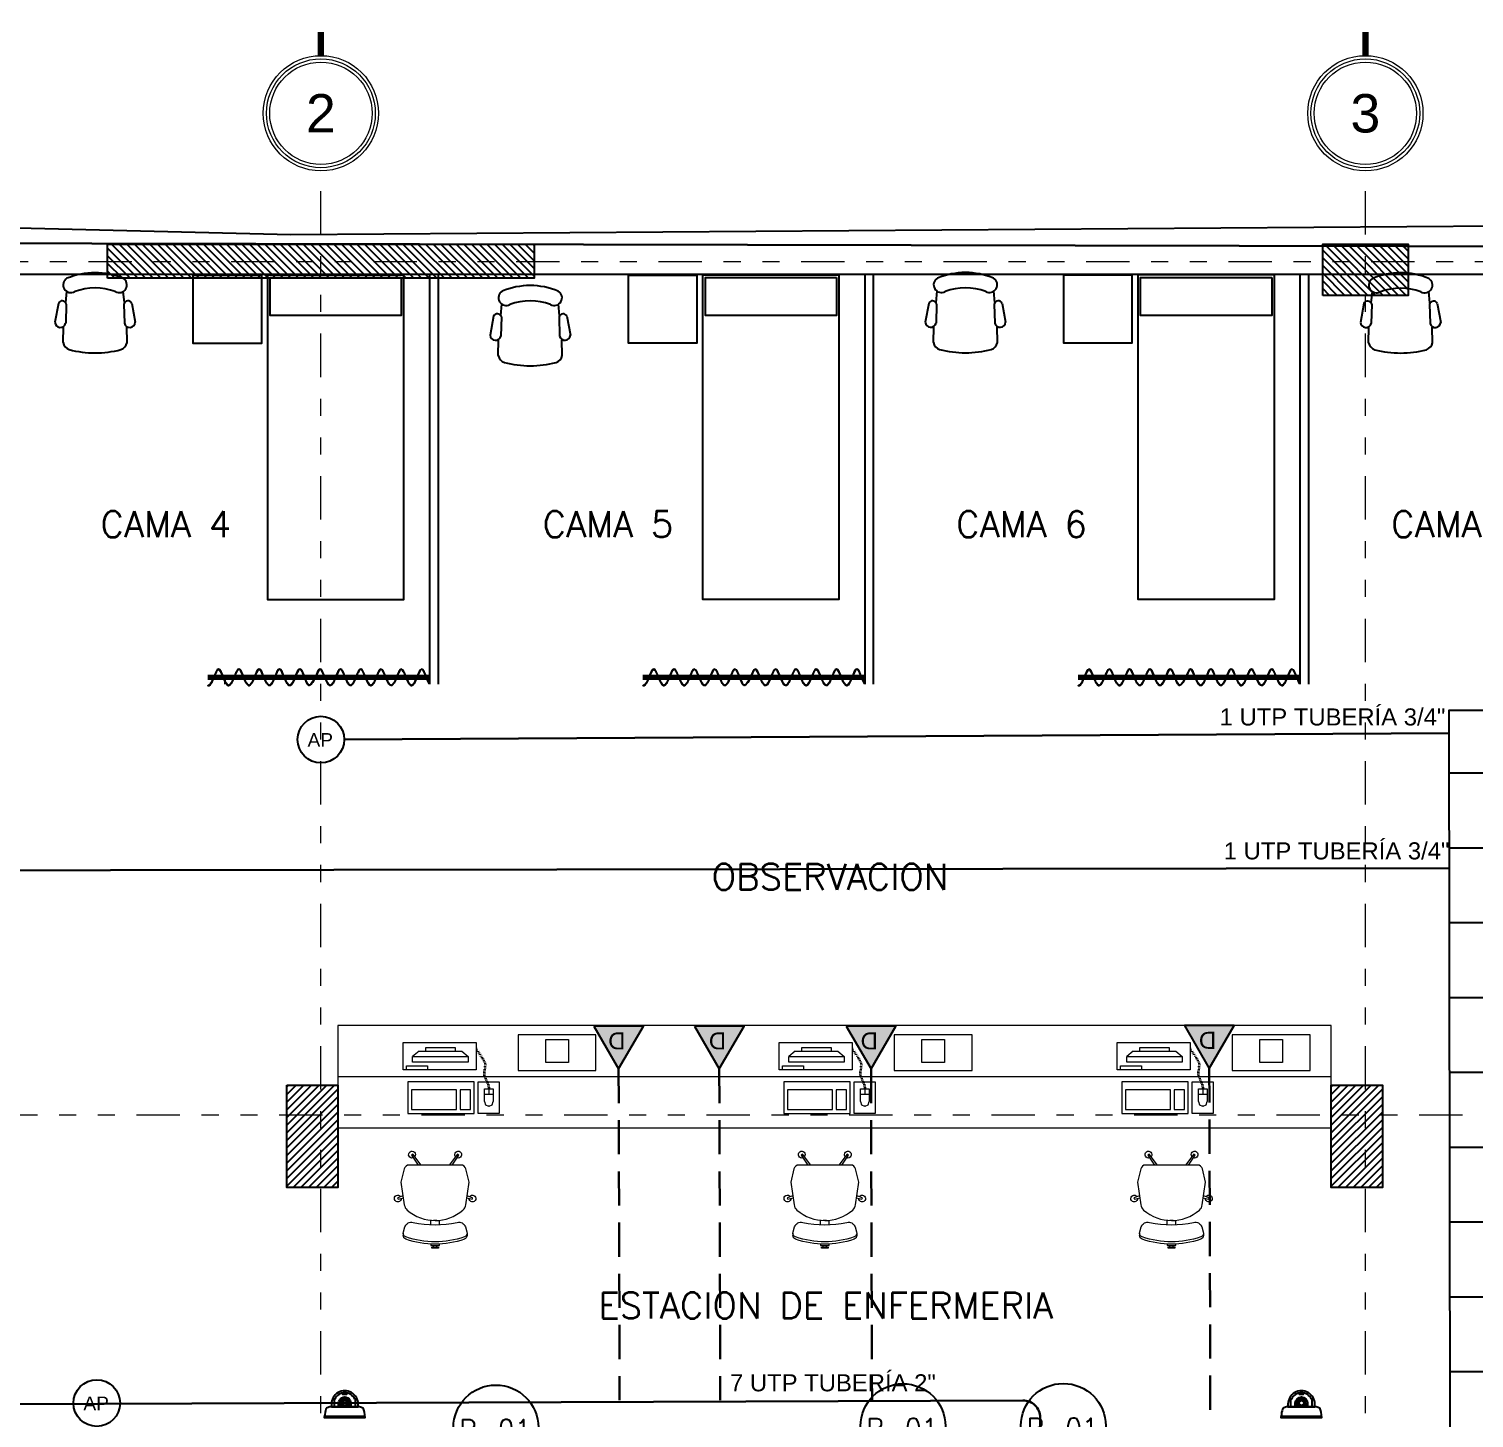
# Model space of a CAD drawing. Header units: millimetres. Extents: x 2056 to 4470, y 1400 to 3101.
# Drawn here: x 2098.54 to 2107, y 1544.04 to 1552.18 of the extents above; entities that cross this region are included whole.
import ezdxf
from ezdxf.enums import TextEntityAlignment as Align

# ---------------------------------------------------------------- set-up
doc = ezdxf.new("R2010")
doc.units = ezdxf.units.MM
doc.linetypes.add('DASHED', pattern=[0.75, 0.5, -0.25])
doc.linetypes.add('DIVIDE', pattern=[31.75, 12.7, -6.35, 0, -6.35, 0, -6.35])
for name, color, linetype in [('A-252', 252, 'Continuous'), ('A-253', 253, 'Continuous'), ('A-ANNO-DIMS-GRID', 195, 'Continuous'), ('A-ANNO-DOOR', 134, 'Continuous'), ('A-ANNO-TEXT', 190, 'Continuous'), ('A-COLS', 6, 'Continuous'), ('A-COLS-HTCH', 8, 'Continuous'), ('A-FURN', 252, 'Continuous'), ('A-GRID-COLS', 75, 'DIVIDE'), ('AreasTrabajo', 90, 'Continuous'), ('Cableado', 134, 'Continuous'), ('Camara', 11, 'Continuous'), ('Escalerilla', 12, 'Continuous')]:
    doc.layers.add(name, color=color, linetype=linetype)
doc.layers.add('A-WALL', color=16, linetype='Continuous', lineweight=30)
doc.layers.add('PL MUEBLES', color=251, linetype='Continuous', lineweight=13)
doc.styles.add('NUEVO', font='SIMPLEX')
doc.styles.add('ROMAN', font='arial.ttf')
doc.styles.add('ROMANS', font='romans')
doc.styles.get("Standard").update_dxf_attribs({"font": 'arial.ttf'})

# ---------------------------------------------------------------- blocks, each defined once
blk = doc.blocks.new('Solo silla')
at = {"layer": 'PL MUEBLES'}
for p, q in [((7.286, -3.2918), (7.2919, -3.2999)), ((7.4786, -3.2561), (7.4706, -3.245)), ((7.2698, -3.3035), (7.2756, -3.3116)), ((7.175, -3.475), (7.167, -3.4639)), ((7.3351, -3.4197), (7.3501, -3.4406)), ((7.3756, -3.3905), (7.3907, -3.4113))]:
    blk.add_line(p, q, dxfattribs=at)
for points in [[(7.4706, -3.245, 0.305391), (7.4444, -3.2353, 0.166603), (7.1661, -3.436, 0.305391), (7.167, -3.4639, 0.337069)], [(7.5983, -3.4249), (7.6183, -3.3988, -0.050031), (7.6264, -3.4047), (7.6063, -3.4336)], [(7.6401, -3.6306), (7.7065, -3.6542, -0.050031), (7.7033, -3.6637), (7.6265, -3.6404)], [(7.3031, -3.6522), (7.2694, -3.6621, -0.050031), (7.2664, -3.6526), (7.2974, -3.6418)], [(7.493, -3.7367), (7.4908, -3.8169, -0.050031), (7.4808, -3.8169), (7.4794, -3.7465)]]:
    blk.add_lwpolyline(points, format="xyb", dxfattribs=at)
for points in [[(7.4675, -3.3408, 0.405522), (7.4915, -3.2905), (7.482, -3.2627, 0.389037), (7.4524, -3.2464, 0.166603), (7.1741, -3.4471, 0.389037), (7.1802, -3.4803), (7.2037, -3.498, 0.405522), (7.259, -3.4912, -0.108892)], [(7.2775, -3.6054, -0.185674), (7.2727, -3.5698, -0.371905), (7.5377, -3.3787, -0.185674), (7.57, -3.3944), (7.6635, -3.4905), (7.693, -3.5645, -0.344151), (7.6827, -3.5999), (7.4368, -3.7772, -0.344151), (7.3999, -3.7758), (7.3391, -3.7244)]]:
    blk.add_lwpolyline(points, format="xyb", close=True, dxfattribs=at)
blk.add_lwpolyline([(7.2587, -3.3053), (7.2617, -3.3094), (7.2941, -3.286), (7.2912, -3.2819)], close=True, dxfattribs=at)
blk.add_lwpolyline([(7.2686, -3.3275), (7.2635, -3.3204), (7.304, -3.2911), (7.3092, -3.2983)], dxfattribs=at)
for centre, radius, start, end in [((7.6225, -3.4016), 0.02, 249.81583, 217.77254), ((7.4867, -3.5872), 0.2, 122.9282, 128.66017), ((7.2677, -3.6575), 0.02, 33.81583, 1.77254), ((7.7051, -3.659), 0.02, 177.81583, 145.77254), ((7.4858, -3.8172), 0.02, 105.81583, 73.77254)]:
    blk.add_arc(centre, radius, start, end, dxfattribs=at)
blk = doc.blocks.new('COMPU')
at = {"layer": 'PL MUEBLES', "extrusion": (1.61642e-07, 1.61606e-07, 1)}
for p, q in [((355.4746, 181.9848, 0), (355.4882, 181.9837, 0)), ((355.4814, 181.9937, 0), (355.4902, 181.9926, 0)), ((355.4855, 182.0025, 0), (355.4902, 182.002, 0)), ((355.4923, 182.0386, 0), (355.4923, 181.8774, 0)), ((355.9204, 182.0386, 0), (355.4923, 182.0386, 0)), ((355.826, 181.9871, 0), (355.5752, 181.9871, 0)), ((355.9204, 181.8774, 0), (355.9204, 182.0386, 0)), ((355.4318, 181.9061, 0), (355.4454, 181.905, 0)), ((355.4329, 181.9149, 0), (355.4459, 181.9139, 0)), ((355.4334, 181.8972, 0), (355.4464, 181.8961, 0)), ((355.4365, 181.9238, 0), (355.4501, 181.9227, 0)), ((355.4407, 181.9316, 0), (355.4537, 181.9306, 0)), ((355.4459, 181.9405, 0), (355.459, 181.9394, 0)), ((355.4506, 181.9483, 0), (355.4636, 181.9472, 0)), ((355.4563, 181.9572, 0), (355.4694, 181.9561, 0)), ((355.4621, 181.9671, 0), (355.4756, 181.966, 0)), ((355.4678, 181.9759, 0), (355.4814, 181.9749, 0)), ((355.8641, 181.9561, 0), (355.5387, 181.9561, 0)), ((355.5387, 181.9561, 0), (355.5387, 181.9233, 0)), ((355.5387, 181.9233, 0), (355.8641, 181.9233, 0)), ((355.9001, 181.9003, 0), (355.7775, 181.9003, 0)), ((355.7775, 181.9003, 0), (355.7775, 181.8774, 0)), ((355.8641, 181.9233, 0), (355.8641, 181.9561, 0)), ((355.9001, 181.8774, 0), (355.9001, 181.9003, 0)), ((355.4209, 181.808, 0), (355.4339, 181.807, 0)), ((355.4256, 181.8169, 0), (355.4391, 181.8158, 0)), ((355.4287, 181.8258, 0), (355.4423, 181.8247, 0)), ((355.4318, 181.8346, 0), (355.4454, 181.8331, 0)), ((355.4329, 181.8883, 0), (355.4459, 181.8873, 0)), ((355.435, 181.8784, 0), (355.448, 181.8774, 0)), ((355.4371, 181.843, 0), (355.4501, 181.8419, 0)), ((355.4376, 181.8696, 0), (355.4511, 181.8685, 0)), ((355.4376, 181.8518, 0), (355.4506, 181.8508, 0)), ((355.4381, 181.8607, 0), (355.4511, 181.8596, 0)), ((355.4923, 181.8774, 0), (355.9204, 181.8774, 0)), ((355.5043, 181.8075, 0), (355.8923, 181.8075, 0)), ((355.5043, 181.6214, 0), (355.5043, 181.8075, 0)), ((355.8923, 181.8075, 0), (355.8923, 181.6214, 0)), ((355.4798, 181.807, 0), (355.3578, 181.807, 0)), ((355.3578, 181.807, 0), (355.3578, 181.6214, 0)), ((355.4433, 181.7663, 0), (355.3922, 181.7663, 0)), ((355.3922, 181.7663, 0), (355.3922, 181.6928, 0)), ((355.4433, 181.735, 0), (355.3922, 181.735, 0)), ((355.4094, 181.7726, 0), (355.423, 181.7715, 0)), ((355.412, 181.7814, 0), (355.4251, 181.7804, 0)), ((355.4146, 181.7903, 0), (355.4282, 181.7893, 0)), ((355.4178, 181.7992, 0), (355.4313, 181.7981, 0)), ((355.4178, 181.7663, 0), (355.4178, 181.735, 0)), ((355.4433, 181.6928, 0), (355.4433, 181.7663, 0)), ((355.4798, 181.6214, 0), (355.4798, 181.807, 0)), ((355.5247, 181.7606, 0), (355.5862, 181.7606, 0)), ((355.5247, 181.6443, 0), (355.5247, 181.7606, 0)), ((355.5862, 181.7606, 0), (355.5862, 181.6443, 0)), ((355.6065, 181.7606, 0), (355.8714, 181.7606, 0)), ((355.6065, 181.6443, 0), (355.6065, 181.7606, 0)), ((355.8714, 181.7606, 0), (355.8714, 181.6443, 0)), ((355.399, 181.673, 0), (355.3922, 181.6928, 0)), ((355.4162, 181.6646, 0), (355.399, 181.673, 0)), ((355.4162, 181.6646, 0), (355.4193, 181.6646, 0)), ((355.4365, 181.673, 0), (355.4193, 181.6646, 0)), ((355.4433, 181.6928, 0), (355.4365, 181.673, 0)), ((355.5862, 181.6443, 0), (355.5247, 181.6443, 0)), ((355.8714, 181.6443, 0), (355.6065, 181.6443, 0)), ((355.3578, 181.6214, 0), (355.4798, 181.6214, 0)), ((355.8923, 181.6214, 0), (355.5043, 181.6214, 0))]:
    blk.add_line(p, q, dxfattribs=at)
at = {"layer": 'PL MUEBLES'}
for p, q in [((355.5752, 181.9871, 0), (355.5387, 181.9561, 0)), ((355.826, 181.9871, 0), (355.8641, 181.9561, 0))]:
    blk.add_line(p, q, dxfattribs=at)
at = {"layer": 'PL MUEBLES', "elevation": 0}
blk.add_lwpolyline([(355.7865, 181.9871), (355.7865, 182.0086), (355.6148, 182.0086), (355.6148, 181.9871)], dxfattribs=at)
blk = doc.blocks.new('CAMA 0.80')
at = {"ltscale": 0.02}
blk.add_lwpolyline([(0, 0), (0, -0.8), (1.9, -0.8), (1.9, 0), (0, 0)], dxfattribs=at)
for points in [[(0.0144, -0.0156), (0.2369, -0.0156), (0.2369, -0.784), (0.0144, -0.784)], [(0, -0.8342), (0.4, -0.8342), (0.4, -1.2342), (0, -1.2342)]]:
    blk.add_lwpolyline(points, close=True, dxfattribs=at)
blk = doc.blocks.new('SILLA 8')
for p, q in [((0.0602, 0.1876), (0.1517, 0.1854)), ((0.2857, 0.1689), (0.1736, 0.1721)), ((0.2897, 0.215), (0.1794, 0.2351)), ((0.2946, 0.1718), (0.3603, 0.1655)), ((0.2857, -0.1689), (0.1736, -0.1721)), ((0.2946, -0.1718), (0.3603, -0.1655)), ((0.0602, -0.1876), (0.1517, -0.1854)), ((0.2897, -0.215), (0.1794, -0.2351))]:
    blk.add_line(p, q)
for centre, radius, start, end in [((0.0755, 0.1283), 0.0612, 104.5083, 157.5673), ((0.1814, 0.2032), 0.032, 93.51322, 255.99319), ((0.2806, 0.1925), 0.0242, 282.28269, 67.77652), ((0.3983, 0.1411), 0.0452, 31.26503, 209.68252), ((0.6165, 0), 0.6165, 165.75795, 194.24205), ((0.0377, 0), 0.3426, 339.71341, 20.28659), ((0.0442, 0), 0.4258, 337.26107, 22.73893), ((0.0755, -0.1283), 0.0612, 202.4327, 255.4917), ((0.2806, -0.1925), 0.0242, 292.22348, 77.71731), ((0.3983, -0.1411), 0.0452, 150.31748, 328.73497), ((0.1814, -0.2032), 0.032, 104.00681, 266.48678)]:
    blk.add_arc(centre, radius, start, end)
blk = doc.blocks.new('EJE NUMERO')
at = {"color": 0, "linetype": 'Continuous', "lineweight": 9, "const_width": 0.1}
blk.add_lwpolyline([(0, 1.7), (0, 2.068)], dxfattribs=at)
at = {"color": 0, "linetype": 'Continuous', "lineweight": 9}
for radius in [0.9, 0.85, 0.8]:
    blk.add_circle((0, 0.8), radius, dxfattribs=at)
at = {"lineweight": 9, "style": 'ROMAN'}
blk.add_attdef('1', (-0.199, 0.527), '', height=0.6, dxfattribs=at)
blk = doc.blocks.new('EJES 1 PISO')
at = {"layer": 'A-COLS-HTCH'}
h = blk.add_hatch(dxfattribs=at)
h.set_pattern_fill('ANSI31', color=256, scale=0.01, angle=90, style=0)
h.set_pattern_definition([(135, (1733152.44135, -989011.867787), (-0.02245064030267, -0.02245064030267), [])])
h.paths.add_polyline_path([(5.25, 36.4833), (5.25, 36.6833), (7.75, 36.682), (7.75, 36.4833)])
h = blk.add_hatch(dxfattribs=at)
h.set_pattern_fill('ANSI31', color=256, scale=0.01, angle=90, style=0)
h.set_pattern_definition([(135, (1733158.56135, -989011.867787), (-0.02245064030267, -0.02245064030267), [])])
h.paths.add_polyline_path([(12.37, 36.3833), (12.37, 36.6833), (12.87, 36.6833), (12.87, 36.3833)])
h = blk.add_hatch(dxfattribs=at)
h.set_pattern_fill('ANSI31', color=256, scale=0.01, style=0)
h.set_pattern_definition([(45, (-989041.951113, -1733114.39173), (-0.02245064030267, 0.02245064030267), [])])
h.paths.add_polyline_path([(6.3, 31.756), (6.6, 31.756), (6.6, 31.156), (6.3, 31.156)])
h = blk.add_hatch(dxfattribs=at)
h.set_pattern_fill('ANSI31', color=256, scale=0.01, style=0)
h.set_pattern_definition([(45, (-989035.831113, -1733114.39173), (-0.02245064030267, 0.02245064030267), [])])
h.paths.add_polyline_path([(12.42, 31.756), (12.72, 31.756), (12.72, 31.156), (12.42, 31.156)])
at = {"layer": 'A-COLS'}
for points in [[(5.25, 36.4833), (5.25, 36.6833), (7.75, 36.682), (7.75, 36.4833)], [(12.37, 36.3833), (12.37, 36.6833), (12.87, 36.6833), (12.87, 36.3833)], [(6.3, 31.756), (6.6, 31.756), (6.6, 31.156), (6.3, 31.156)], [(12.42, 31.756), (12.72, 31.756), (12.72, 31.156), (12.42, 31.156)]]:
    blk.add_lwpolyline(points, close=True, dxfattribs=at)
at = {"layer": 'A-GRID-COLS', "lineweight": 9, "ltscale": 0.02}
for p, q in [((6.5, 0), (6.5, 37.1127)), ((12.62, 0), (12.62, 37.1127))]:
    blk.add_line(p, q, dxfattribs=at)
for points in [[(-4.0462, 36.581), (21.4328, 36.581)], [(-3.765, 31.581), (21.4328, 31.581)]]:
    blk.add_lwpolyline(points, dxfattribs=at)
at = {"layer": 'A-ANNO-DIMS-GRID'}
ref = blk.add_blockref('EJE NUMERO', (6.5, 37.1502), dxfattribs=dict(at, xscale=0.375, yscale=0.3749999850988388, zscale=0.375))
ref.add_attrib('1', '2', dxfattribs={"layer": '0', "lineweight": 9, "height": 0.225, "style": 'ROMAN'}).set_placement((6.5, 37.4502), align=Align.MIDDLE_CENTER)
ref = blk.add_blockref('EJE NUMERO', (12.62, 37.1502), dxfattribs=dict(at, xscale=0.375, yscale=0.3749999850988388, zscale=0.375))
ref.add_attrib('1', '3', dxfattribs={"layer": '0', "lineweight": 9, "height": 0.225, "style": 'ROMAN'}).set_placement((12.62, 37.4502), align=Align.MIDDLE_CENTER)
blk = doc.blocks.new('N-PUE')
blk.add_circle((0, 0), 0.00332)
at = {"style": 'NUEVO'}
blk.add_attdef('PUE', text='', height=0.0015, dxfattribs=at).set_placement((-0.00006, -0.00013), align=Align.MIDDLE)
blk = doc.blocks.new('lote')
at = {"layer": 'A-252'}
blk.add_lwpolyline([(-0.3747, 49.9054), (7.1082, 49.8628), (10.4081, 50.0156), (15.0544, 49.8985), (25.4088, 49.9649), (28.0209, 50.037), (33.37, 50.2242), (33.8372, 36.8546), (33.6508, 33.4182), (33.3889, 19.7651), (33.242, 13.6066), (28.4622, 13.3061), (24.6894, 13.0689), (16.7271, 12.4962), (9.2538, 12.0985), (2.5298, 11.6758)], dxfattribs=at)
blk = doc.blocks.new('Toma Doble')
at = {"layer": 'AreasTrabajo'}
h = blk.add_hatch(color=256, dxfattribs=at)
h.dxf.hatch_style = 1
h.paths.add_polyline_path([(0, 0.1677), (-0.1453, -0.0839), (0.1453, -0.0839)])
blk.add_lwpolyline([(0.1453, -0.0839), (0, 0.1677), (-0.1453, -0.0839)], close=True, dxfattribs=at)
at = {"layer": 'AreasTrabajo', "color": 7, "true_color": 0xffffff, "insert": (-0.0399, 0.0536), "char_height": 0.1, "attachment_point": 1}
blk.add_mtext_dynamic_manual_height_columns('D', width=0.2, gutter_width=12.5, heights=[0], dxfattribs=at)
blk = doc.blocks.new('Camara-B')
at = {"layer": 'Camara'}
for points in [[(-0.0297, 0.0145), (-0.0298, 0.016), (0.0293, 0.016), (0.0292, 0.0145)], [(0.0292, 0.0145), (0.0292, 0.0143), (-0.0297, 0.0143), (-0.0297, 0.0145)]]:
    blk.add_lwpolyline(points, close=True, dxfattribs=at)
for points in [[(-0.0297, 0.0139, 0.072126), (-0.0279, 0.0033, 0.171597), (-0.0271, 0.0023, 0.084432), (-0.022, 0.0001, 0.060784), (-0.0216, 0), (0.021, 0, 0.060784), (0.0215, 0.0001, 0.084432), (0.0266, 0.0023, 0.171597), (0.0274, 0.0033, 0.072126), (0.0292, 0.0139)], [(-0.0199, 0), (-0.0199, -0.0037, 1), (0.0194, -0.0037), (0.0194, 0)], [(-0.015, -0.011, 0.641525), (0.0145, -0.011), (0.0155, -0.0107), (0.0155, 0), (0.0087, 0), (0.0087, -0.0054, -1), (-0.0092, -0.0054), (-0.0092, 0), (-0.016, 0), (-0.016, -0.0107)], [(-0.0067, 0), (-0.0067, -0.0054, 1), (0.0062, -0.0054), (0.0062, 0), (0.0058, 0), (0.0058, -0.0054, -1), (-0.0063, -0.0054), (-0.0063, 0)], [(0.0029, -0.0006), (0.0029, -0.0008, -0.541232), (0.0027, -0.0009, 0.302819), (-0.0033, -0.0009, -0.541232), (-0.0034, -0.0008), (-0.0034, -0.0006, 3.288548)], [(0.0027, -0.0189, 1), (0.0027, -0.0184), (-0.0032, -0.0184, 1), (-0.0032, -0.0189)], [(0.0021, -0.0194, 1), (0.0021, -0.019), (-0.0026, -0.019, 1), (-0.0026, -0.0194)], [(0.0015, -0.02, 1), (0.0015, -0.0195), (-0.002, -0.0195, 1), (-0.002, -0.02)]]:
    blk.add_lwpolyline(points, format="xyb", close=True, dxfattribs=at)
blk.add_circle((-0.0003, -0.0055), 0.00358, dxfattribs=at)
blk = doc.blocks.new('AP')
at = {"layer": 'AreasTrabajo'}
blk.add_circle((0, 0), 0.1366, dxfattribs=at)
at = {"layer": 'AreasTrabajo', "insert": (-0.0782, 0.0381, 0.2289), "char_height": 0.08, "attachment_point": 1}
blk.add_mtext_dynamic_manual_height_columns('AP', width=0.146733, gutter_width=12.5, heights=[0], dxfattribs=at)

msp = doc.modelspace()

# ---------------------------------------------------------------- hatches: boundary and pattern name
at = {"layer": 'Escalerilla'}
h = msp.add_hatch(dxfattribs=at)
h.set_pattern_fill('ANSI31', color=256, scale=0.1381, angle=315)
h.set_pattern_definition([(0, (2106.8657, 1542.55777), (1e-16, 0.4384675), [])])
h.paths.add_polyline_path([(2107.3165, 1548.1869), (2106.8572, 1548.1869), (2106.8657, 1542.5578), (2106.8663, 1542.1194), (2106.8667, 1541.8845), (2106.8954, 1517.9519), (2107.3375, 1517.9519)])

# ---------------------------------------------------------------- linework, layer by layer
at = {"layer": 'A-FURN'}
for p, q in [((2100.8837, 1550.7394), (2100.8837, 1548.3394)), ((2100.9337, 1550.7394), (2100.9337, 1548.3394)), ((2103.4337, 1550.7394), (2103.4337, 1548.3394)), ((2103.4837, 1550.7394), (2103.4837, 1548.3394)), ((2105.9837, 1550.7394), (2105.9837, 1548.3394)), ((2106.0337, 1550.7394), (2106.0337, 1548.3394)), ((2099.6837, 1548.3894), (2099.6837, 1548.3394)), ((2103.4337, 1548.3894), (2103.4337, 1548.3394)), ((2105.9837, 1548.3894), (2105.9837, 1548.3394))]:
    msp.add_line(p, q, dxfattribs=at)
for points in [[(2100.8837, 1548.3894), (2099.5837, 1548.3894)], [(2100.8837, 1548.3794), (2099.5837, 1548.3794)], [(2100.8837, 1548.3694), (2099.5837, 1548.3694)], [(2103.4337, 1548.3894), (2102.1337, 1548.3894)], [(2103.4337, 1548.3794), (2102.1337, 1548.3794)], [(2103.4337, 1548.3694), (2102.1337, 1548.3694)], [(2105.9837, 1548.3894), (2104.6837, 1548.3894)], [(2105.9837, 1548.3794), (2104.6837, 1548.3794)], [(2105.9837, 1548.3694), (2104.6837, 1548.3694)]]:
    msp.add_lwpolyline(points, dxfattribs=at)
for points, knots in [([(2100.8837, 1548.3418), (2100.8762, 1548.3537), (2100.8689, 1548.373), (2100.852, 1548.4129), (2100.8429, 1548.4303), (2100.8253, 1548.42), (2100.8153, 1548.3947), (2100.7969, 1548.3509), (2100.7887, 1548.3316), (2100.7686, 1548.3297), (2100.7602, 1548.3483), (2100.7428, 1548.3895), (2100.734, 1548.4127), (2100.7172, 1548.4312), (2100.7098, 1548.423), (2100.6924, 1548.3874), (2100.6837, 1548.3624), (2100.6678, 1548.3334), (2100.6596, 1548.327), (2100.6447, 1548.3405), (2100.6377, 1548.3565), (2100.6215, 1548.3952), (2100.6122, 1548.4185), (2100.5922, 1548.4329), (2100.5803, 1548.4021), (2100.5589, 1548.3509), (2100.5505, 1548.3307), (2100.5296, 1548.3305), (2100.5212, 1548.3506), (2100.5032, 1548.3934), (2100.494, 1548.4168), (2100.4745, 1548.4333), (2100.4635, 1548.4075), (2100.4398, 1548.3505), (2100.4271, 1548.3228), (2100.402, 1548.344), (2100.3905, 1548.3813), (2100.3706, 1548.4221), (2100.3635, 1548.4306), (2100.3479, 1548.4161), (2100.3396, 1548.3957), (2100.3225, 1548.3546), (2100.3142, 1548.3339), (2100.2941, 1548.328), (2100.2853, 1548.3462), (2100.2674, 1548.3878), (2100.2583, 1548.4119), (2100.2416, 1548.431), (2100.235, 1548.4239), (2100.2182, 1548.3903), (2100.2086, 1548.3664), (2100.1897, 1548.3365), (2100.1802, 1548.3286), (2100.1655, 1548.3416), (2100.1599, 1548.3586), (2100.1453, 1548.3977), (2100.1356, 1548.4202), (2100.11, 1548.435), (2100.0926, 1548.3605), (2100.0661, 1548.3272), (2100.0571, 1548.3308), (2100.0416, 1548.3573), (2100.034, 1548.378), (2100.0177, 1548.415), (2100.0095, 1548.4292), (2099.9941, 1548.4219), (2099.985, 1548.4017), (2099.9677, 1548.3599), (2099.9593, 1548.3383), (2099.9302, 1548.3196), (2099.9119, 1548.3969), (2099.8856, 1548.4312), (2099.8782, 1548.4252), (2099.8606, 1548.3907), (2099.8517, 1548.3651), (2099.8357, 1548.3346), (2099.8276, 1548.327), (2099.8124, 1548.3389), (2099.8055, 1548.3546), (2099.7892, 1548.3935), (2099.7797, 1548.4175), (2099.7598, 1548.4332), (2099.7483, 1548.4048), (2099.7264, 1548.3521), (2099.7171, 1548.3291), (2099.6947, 1548.3322), (2099.6857, 1548.3563), (2099.6663, 1548.4031), (2099.6559, 1548.4258), (2099.6395, 1548.4266), (2099.6292, 1548.4046), (2099.6098, 1548.3579), (2099.6008, 1548.3335), (2099.5877, 1548.3303), (2099.5857, 1548.3307), (2099.5837, 1548.3317)], [0.304939, 0.304939, 0.304939, 0.304939, 0.346742, 0.346742, 0.401443, 0.401443, 0.456144, 0.456144, 0.505571, 0.505571, 0.554997, 0.554997, 0.604424, 0.604424, 0.653917, 0.653917, 0.70341, 0.70341, 0.743615, 0.743615, 0.783819, 0.783819, 0.835293, 0.835293, 0.906056, 0.906056, 0.95695, 0.95695, 1.007843, 1.007843, 1.058736, 1.058736, 1.125977, 1.125977, 1.193217, 1.193217, 1.260458, 1.260458, 1.307025, 1.307025, 1.353593, 1.353593, 1.403919, 1.403919, 1.454245, 1.454245, 1.504571, 1.504571, 1.552747, 1.552747, 1.600923, 1.600923, 1.642229, 1.642229, 1.683535, 1.683535, 1.734655, 1.734655, 1.837353, 1.837353, 1.880783, 1.880783, 1.924213, 1.924213, 1.973184, 1.973184, 2.022155, 2.022155, 2.071852, 2.071852, 2.174348, 2.174348, 2.224606, 2.224606, 2.274863, 2.274863, 2.315233, 2.315233, 2.355602, 2.355602, 2.40764, 2.40764, 2.476854, 2.476854, 2.532014, 2.532014, 2.587174, 2.587174, 2.642335, 2.642335, 2.697495, 2.697495, 2.752655, 2.752655, 2.762791, 2.762791, 2.762791, 2.762791]), ([(2100.8837, 1548.3437), (2100.8782, 1548.3529), (2100.8628, 1548.39), (2100.8375, 1548.4511), (2100.8077, 1548.3794), (2100.778, 1548.3077), (2100.7482, 1548.3794), (2100.7185, 1548.4511), (2100.6887, 1548.3794), (2100.659, 1548.3077), (2100.6292, 1548.3794), (2100.5995, 1548.4511), (2100.5697, 1548.3794), (2100.54, 1548.3077), (2100.5102, 1548.3794), (2100.4805, 1548.4511), (2100.4507, 1548.3794), (2100.421, 1548.3077), (2100.3912, 1548.3794), (2100.3615, 1548.4511), (2100.3317, 1548.3794), (2100.3019, 1548.3077), (2100.2723, 1548.3793), (2100.242, 1548.4513), (2100.2144, 1548.3783), (2100.1762, 1548.3107), (2100.154, 1548.3813), (2100.1231, 1548.4511), (2100.0938, 1548.3794), (2100.0639, 1548.3077), (2100.0342, 1548.3794), (2100.0045, 1548.4511), (2099.9747, 1548.3794), (2099.945, 1548.3077), (2099.9152, 1548.3794), (2099.8855, 1548.4511), (2099.8557, 1548.3794), (2099.826, 1548.3077), (2099.7962, 1548.3794), (2099.7665, 1548.4511), (2099.7367, 1548.3794), (2099.707, 1548.3077), (2099.6772, 1548.3794), (2099.6475, 1548.4511), (2099.6177, 1548.3794), (2099.5965, 1548.3282), (2099.5851, 1548.3321), (2099.5837, 1548.333)], [0.306586, 0.306586, 0.306586, 0.306586, 0.337791, 0.394079, 0.450388, 0.506675, 0.562985, 0.619272, 0.675582, 0.731869, 0.788179, 0.844466, 0.900776, 0.957063, 1.013373, 1.06966, 1.12597, 1.182257, 1.238567, 1.294854, 1.351164, 1.407451, 1.463761, 1.520048, 1.576358, 1.633893, 1.685873, 1.742161, 1.79847, 1.854758, 1.911067, 1.967355, 2.023664, 2.079951, 2.136261, 2.192548, 2.248858, 2.305145, 2.361455, 2.417742, 2.474052, 2.530339, 2.586649, 2.642936, 2.699246, 2.755533, 2.763496, 2.763496, 2.763496, 2.763496]), ([(2103.4337, 1548.3418), (2103.4262, 1548.3537), (2103.4189, 1548.373), (2103.402, 1548.4129), (2103.3929, 1548.4303), (2103.3753, 1548.42), (2103.3653, 1548.3947), (2103.3469, 1548.3509), (2103.3387, 1548.3316), (2103.3186, 1548.3297), (2103.3102, 1548.3483), (2103.2928, 1548.3895), (2103.284, 1548.4127), (2103.2672, 1548.4312), (2103.2598, 1548.423), (2103.2424, 1548.3874), (2103.2337, 1548.3624), (2103.2178, 1548.3334), (2103.2096, 1548.327), (2103.1947, 1548.3405), (2103.1877, 1548.3565), (2103.1715, 1548.3952), (2103.1622, 1548.4185), (2103.1422, 1548.4329), (2103.1303, 1548.4021), (2103.1089, 1548.3509), (2103.1005, 1548.3307), (2103.0796, 1548.3305), (2103.0712, 1548.3506), (2103.0532, 1548.3934), (2103.044, 1548.4168), (2103.0245, 1548.4333), (2103.0135, 1548.4075), (2102.9898, 1548.3505), (2102.9771, 1548.3228), (2102.952, 1548.344), (2102.9405, 1548.3813), (2102.9206, 1548.4221), (2102.9135, 1548.4306), (2102.8979, 1548.4161), (2102.8896, 1548.3957), (2102.8725, 1548.3546), (2102.8642, 1548.3339), (2102.8441, 1548.328), (2102.8353, 1548.3462), (2102.8174, 1548.3878), (2102.8083, 1548.4119), (2102.7916, 1548.431), (2102.785, 1548.4239), (2102.7682, 1548.3903), (2102.7586, 1548.3664), (2102.7397, 1548.3365), (2102.7302, 1548.3286), (2102.7155, 1548.3416), (2102.7099, 1548.3586), (2102.6953, 1548.3977), (2102.6856, 1548.4202), (2102.66, 1548.435), (2102.6426, 1548.3605), (2102.6161, 1548.3272), (2102.6071, 1548.3308), (2102.5916, 1548.3573), (2102.584, 1548.378), (2102.5677, 1548.415), (2102.5595, 1548.4292), (2102.5441, 1548.4219), (2102.535, 1548.4017), (2102.5177, 1548.3599), (2102.5093, 1548.3383), (2102.4802, 1548.3196), (2102.4619, 1548.3969), (2102.4356, 1548.4312), (2102.4282, 1548.4252), (2102.4106, 1548.3907), (2102.4017, 1548.3651), (2102.3857, 1548.3346), (2102.3776, 1548.327), (2102.3624, 1548.3389), (2102.3555, 1548.3546), (2102.3392, 1548.3935), (2102.3297, 1548.4175), (2102.3098, 1548.4332), (2102.2983, 1548.4048), (2102.2764, 1548.3521), (2102.2671, 1548.3291), (2102.2447, 1548.3322), (2102.2357, 1548.3563), (2102.2163, 1548.4031), (2102.2059, 1548.4258), (2102.1895, 1548.4266), (2102.1792, 1548.4046), (2102.1598, 1548.3579), (2102.1508, 1548.3335), (2102.1377, 1548.3303), (2102.1357, 1548.3307), (2102.1337, 1548.3317)], [0.304939, 0.304939, 0.304939, 0.304939, 0.346742, 0.346742, 0.401443, 0.401443, 0.456144, 0.456144, 0.505571, 0.505571, 0.554997, 0.554997, 0.604424, 0.604424, 0.653917, 0.653917, 0.70341, 0.70341, 0.743615, 0.743615, 0.783819, 0.783819, 0.835293, 0.835293, 0.906056, 0.906056, 0.95695, 0.95695, 1.007843, 1.007843, 1.058736, 1.058736, 1.125977, 1.125977, 1.193217, 1.193217, 1.260458, 1.260458, 1.307025, 1.307025, 1.353593, 1.353593, 1.403919, 1.403919, 1.454245, 1.454245, 1.504571, 1.504571, 1.552747, 1.552747, 1.600923, 1.600923, 1.642229, 1.642229, 1.683535, 1.683535, 1.734655, 1.734655, 1.837353, 1.837353, 1.880783, 1.880783, 1.924213, 1.924213, 1.973184, 1.973184, 2.022155, 2.022155, 2.071852, 2.071852, 2.174348, 2.174348, 2.224606, 2.224606, 2.274863, 2.274863, 2.315233, 2.315233, 2.355602, 2.355602, 2.40764, 2.40764, 2.476854, 2.476854, 2.532014, 2.532014, 2.587174, 2.587174, 2.642335, 2.642335, 2.697495, 2.697495, 2.752655, 2.752655, 2.762791, 2.762791, 2.762791, 2.762791]), ([(2103.4337, 1548.3437), (2103.4282, 1548.3529), (2103.4128, 1548.39), (2103.3875, 1548.4511), (2103.3577, 1548.3794), (2103.328, 1548.3077), (2103.2982, 1548.3794), (2103.2685, 1548.4511), (2103.2387, 1548.3794), (2103.209, 1548.3077), (2103.1792, 1548.3794), (2103.1495, 1548.4511), (2103.1197, 1548.3794), (2103.09, 1548.3077), (2103.0602, 1548.3794), (2103.0305, 1548.4511), (2103.0007, 1548.3794), (2102.971, 1548.3077), (2102.9412, 1548.3794), (2102.9115, 1548.4511), (2102.8817, 1548.3794), (2102.8519, 1548.3077), (2102.8223, 1548.3793), (2102.792, 1548.4513), (2102.7644, 1548.3783), (2102.7262, 1548.3107), (2102.704, 1548.3813), (2102.6731, 1548.4511), (2102.6438, 1548.3794), (2102.6139, 1548.3077), (2102.5842, 1548.3794), (2102.5545, 1548.4511), (2102.5247, 1548.3794), (2102.495, 1548.3077), (2102.4652, 1548.3794), (2102.4355, 1548.4511), (2102.4057, 1548.3794), (2102.376, 1548.3077), (2102.3462, 1548.3794), (2102.3165, 1548.4511), (2102.2867, 1548.3794), (2102.257, 1548.3077), (2102.2272, 1548.3794), (2102.1975, 1548.4511), (2102.1677, 1548.3794), (2102.1465, 1548.3282), (2102.1351, 1548.3321), (2102.1337, 1548.333)], [0.306586, 0.306586, 0.306586, 0.306586, 0.337791, 0.394079, 0.450388, 0.506675, 0.562985, 0.619272, 0.675582, 0.731869, 0.788179, 0.844466, 0.900776, 0.957063, 1.013373, 1.06966, 1.12597, 1.182257, 1.238567, 1.294854, 1.351164, 1.407451, 1.463761, 1.520048, 1.576358, 1.633893, 1.685873, 1.742161, 1.79847, 1.854758, 1.911067, 1.967355, 2.023664, 2.079951, 2.136261, 2.192548, 2.248858, 2.305145, 2.361455, 2.417742, 2.474052, 2.530339, 2.586649, 2.642936, 2.699246, 2.755533, 2.763496, 2.763496, 2.763496, 2.763496]), ([(2105.9837, 1548.3418), (2105.9762, 1548.3537), (2105.9689, 1548.373), (2105.952, 1548.4129), (2105.9429, 1548.4303), (2105.9253, 1548.42), (2105.9153, 1548.3947), (2105.8969, 1548.3509), (2105.8887, 1548.3316), (2105.8686, 1548.3297), (2105.8602, 1548.3483), (2105.8428, 1548.3895), (2105.834, 1548.4127), (2105.8172, 1548.4312), (2105.8098, 1548.423), (2105.7924, 1548.3874), (2105.7837, 1548.3624), (2105.7678, 1548.3334), (2105.7596, 1548.327), (2105.7447, 1548.3405), (2105.7377, 1548.3565), (2105.7215, 1548.3952), (2105.7122, 1548.4185), (2105.6922, 1548.4329), (2105.6803, 1548.4021), (2105.6589, 1548.3509), (2105.6505, 1548.3307), (2105.6296, 1548.3305), (2105.6212, 1548.3506), (2105.6032, 1548.3934), (2105.594, 1548.4168), (2105.5745, 1548.4333), (2105.5635, 1548.4075), (2105.5398, 1548.3505), (2105.5271, 1548.3228), (2105.502, 1548.344), (2105.4905, 1548.3813), (2105.4706, 1548.4221), (2105.4635, 1548.4306), (2105.4479, 1548.4161), (2105.4396, 1548.3957), (2105.4225, 1548.3546), (2105.4142, 1548.3339), (2105.3941, 1548.328), (2105.3853, 1548.3462), (2105.3674, 1548.3878), (2105.3583, 1548.4119), (2105.3416, 1548.431), (2105.335, 1548.4239), (2105.3182, 1548.3903), (2105.3086, 1548.3664), (2105.2897, 1548.3365), (2105.2802, 1548.3286), (2105.2655, 1548.3416), (2105.2599, 1548.3586), (2105.2453, 1548.3977), (2105.2356, 1548.4202), (2105.21, 1548.435), (2105.1926, 1548.3605), (2105.1661, 1548.3272), (2105.1571, 1548.3308), (2105.1416, 1548.3573), (2105.134, 1548.378), (2105.1177, 1548.415), (2105.1095, 1548.4292), (2105.0941, 1548.4219), (2105.085, 1548.4017), (2105.0677, 1548.3599), (2105.0593, 1548.3383), (2105.0302, 1548.3196), (2105.0119, 1548.3969), (2104.9856, 1548.4312), (2104.9782, 1548.4252), (2104.9606, 1548.3907), (2104.9517, 1548.3651), (2104.9357, 1548.3346), (2104.9276, 1548.327), (2104.9124, 1548.3389), (2104.9055, 1548.3546), (2104.8892, 1548.3935), (2104.8797, 1548.4175), (2104.8598, 1548.4332), (2104.8483, 1548.4048), (2104.8264, 1548.3521), (2104.8171, 1548.3291), (2104.7947, 1548.3322), (2104.7857, 1548.3563), (2104.7663, 1548.4031), (2104.7559, 1548.4258), (2104.7395, 1548.4266), (2104.7292, 1548.4046), (2104.7098, 1548.3579), (2104.7008, 1548.3335), (2104.6877, 1548.3303), (2104.6857, 1548.3307), (2104.6837, 1548.3317)], [0.304939, 0.304939, 0.304939, 0.304939, 0.346742, 0.346742, 0.401443, 0.401443, 0.456144, 0.456144, 0.505571, 0.505571, 0.554997, 0.554997, 0.604424, 0.604424, 0.653917, 0.653917, 0.70341, 0.70341, 0.743615, 0.743615, 0.783819, 0.783819, 0.835293, 0.835293, 0.906056, 0.906056, 0.95695, 0.95695, 1.007843, 1.007843, 1.058736, 1.058736, 1.125977, 1.125977, 1.193217, 1.193217, 1.260458, 1.260458, 1.307025, 1.307025, 1.353593, 1.353593, 1.403919, 1.403919, 1.454245, 1.454245, 1.504571, 1.504571, 1.552747, 1.552747, 1.600923, 1.600923, 1.642229, 1.642229, 1.683535, 1.683535, 1.734655, 1.734655, 1.837353, 1.837353, 1.880783, 1.880783, 1.924213, 1.924213, 1.973184, 1.973184, 2.022155, 2.022155, 2.071852, 2.071852, 2.174348, 2.174348, 2.224606, 2.224606, 2.274863, 2.274863, 2.315233, 2.315233, 2.355602, 2.355602, 2.40764, 2.40764, 2.476854, 2.476854, 2.532014, 2.532014, 2.587174, 2.587174, 2.642335, 2.642335, 2.697495, 2.697495, 2.752655, 2.752655, 2.762791, 2.762791, 2.762791, 2.762791]), ([(2105.9837, 1548.3437), (2105.9782, 1548.3529), (2105.9628, 1548.39), (2105.9375, 1548.4511), (2105.9077, 1548.3794), (2105.878, 1548.3077), (2105.8482, 1548.3794), (2105.8185, 1548.4511), (2105.7887, 1548.3794), (2105.759, 1548.3077), (2105.7292, 1548.3794), (2105.6995, 1548.4511), (2105.6697, 1548.3794), (2105.64, 1548.3077), (2105.6102, 1548.3794), (2105.5805, 1548.4511), (2105.5507, 1548.3794), (2105.521, 1548.3077), (2105.4912, 1548.3794), (2105.4615, 1548.4511), (2105.4317, 1548.3794), (2105.4019, 1548.3077), (2105.3723, 1548.3793), (2105.342, 1548.4513), (2105.3144, 1548.3783), (2105.2762, 1548.3107), (2105.254, 1548.3813), (2105.2231, 1548.4511), (2105.1938, 1548.3794), (2105.1639, 1548.3077), (2105.1342, 1548.3794), (2105.1045, 1548.4511), (2105.0747, 1548.3794), (2105.045, 1548.3077), (2105.0152, 1548.3794), (2104.9855, 1548.4511), (2104.9557, 1548.3794), (2104.926, 1548.3077), (2104.8962, 1548.3794), (2104.8665, 1548.4511), (2104.8367, 1548.3794), (2104.807, 1548.3077), (2104.7772, 1548.3794), (2104.7475, 1548.4511), (2104.7177, 1548.3794), (2104.6965, 1548.3282), (2104.6851, 1548.3321), (2104.6837, 1548.333)], [0.306586, 0.306586, 0.306586, 0.306586, 0.337791, 0.394079, 0.450388, 0.506675, 0.562985, 0.619272, 0.675582, 0.731869, 0.788179, 0.844466, 0.900776, 0.957063, 1.013373, 1.06966, 1.12597, 1.182257, 1.238567, 1.294854, 1.351164, 1.407451, 1.463761, 1.520048, 1.576358, 1.633893, 1.685873, 1.742161, 1.79847, 1.854758, 1.911067, 1.967355, 2.023664, 2.079951, 2.136261, 2.192548, 2.248858, 2.305145, 2.361455, 2.417742, 2.474052, 2.530339, 2.586649, 2.642936, 2.699246, 2.755533, 2.763496, 2.763496, 2.763496, 2.763496])]:
    msp.add_open_spline(points, degree=3, knots=knots, dxfattribs=at)
at = {"layer": 'A-WALL', "elevation": 0}
msp.add_lwpolyline([(2113.1599, 1550.4725), (2113.3099, 1550.4725), (2113.3099, 1550.8917), (2090.2605, 1550.9403)], dxfattribs=at)
at = {"layer": 'A-WALL'}
msp.add_lwpolyline([(2094.2221, 1543.9193), (2097.2221, 1543.9194), (2097.2221, 1543.1794), (2097.3421, 1543.1794), (2097.3421, 1544.0394), (2093.8621, 1544.0393), (2093.8621, 1550.7394), (2112.9471, 1550.7417), (2112.9471, 1550.5274)], dxfattribs=at)
at = {"layer": 'Cableado', "lineweight": 30}
msp.add_line((2100.3837, 1548.015), (2106.8574, 1548.0531), dxfattribs=at)
at = {"layer": 'Cableado', "linetype": 'DASHED', "lineweight": 30, "ltscale": 0.4}
for p, q in [((2101.9916, 1546.0851), (2101.9975, 1544.1435)), ((2102.5814, 1546.0851), (2102.5873, 1544.1435)), ((2103.4704, 1546.0851), (2103.4763, 1544.1435)), ((2105.4527, 1546.0885), (2105.4586, 1544.0393))]:
    msp.add_line(p, q, dxfattribs=at)
at = {"layer": 'Cableado', "lineweight": 30}
for points in [[(2090.6725, 1549.8791), (2097.5064, 1549.8066, -0.411108), (2097.6053, 1549.7066), (2097.6053, 1547.3486, 0.414653), (2097.7054, 1547.2486), (2106.8586, 1547.2623)], [(2104.4611, 1542.5578), (2104.4611, 1544.0432, 0.41527), (2104.3608, 1544.1432), (2093.538, 1544.1042)]]:
    msp.add_lwpolyline(points, format="xyb", dxfattribs=at)
at = {"layer": 'Escalerilla'}
msp.add_lwpolyline([(2106.8667, 1541.8845), (2106.8663, 1542.1194), (2104.7863, 1542.1194), (2104.7863, 1542.5578), (2106.8657, 1542.5578), (2106.8572, 1548.1869), (2107.3165, 1548.1869), (2107.3375, 1517.9519), (2106.8954, 1517.9519)], close=True, dxfattribs=at)
at = {"layer": 'PL MUEBLES'}
for points in [[(2106.1671, 1545.7394), (2106.1671, 1546.3394), (2100.3471, 1546.3394), (2100.3471, 1545.7394), (2106.1671, 1545.7394)], [(2106.1671, 1546.0394), (2106.1671, 1546.0394), (2100.3471, 1546.0394)]]:
    msp.add_lwpolyline(points, dxfattribs=at)
for points in [[(2101.4034, 1546.2849), (2101.4034, 1546.0766), (2101.8589, 1546.0766), (2101.8589, 1546.2849)], [(2101.5649, 1546.2572), (2101.6975, 1546.2572), (2101.6975, 1546.1228), (2101.5649, 1546.1228)], [(2103.6067, 1546.2849), (2103.6067, 1546.0766), (2104.0623, 1546.0766), (2104.0623, 1546.2849)], [(2103.7682, 1546.2572), (2103.9008, 1546.2572), (2103.9008, 1546.1228), (2103.7682, 1546.1228)], [(2105.5873, 1546.2849), (2105.5873, 1546.0766), (2106.0428, 1546.0766), (2106.0428, 1546.2849)], [(2105.7488, 1546.2572), (2105.8814, 1546.2572), (2105.8814, 1546.1228), (2105.7488, 1546.1228)]]:
    msp.add_lwpolyline(points, close=True, dxfattribs=at)

# ---------------------------------------------------------------- block references
at = {"layer": 'A-253', "rotation": 0.05004741709467889}
msp.add_blockref('lote', (2085.0593, 1501.0623), dxfattribs=at)
at = {"layer": 'A-ANNO-DIMS-GRID'}
msp.add_blockref('EJES 1 PISO', (2093.7471, 1514.2345), dxfattribs=at)
at = {"layer": 'A-ANNO-DOOR'}
ref = msp.add_blockref('N-PUE', (2101.2727, 1543.9839), dxfattribs=dict(at, xscale=75, yscale=75, zscale=75))
ref.add_attrib('PUE', 'P-01', dxfattribs={"layer": '0', "color": 0, "height": 0.1125, "style": 'NUEVO'}).set_placement((2101.2678, 1543.9741), align=Align.MIDDLE)
ref = msp.add_blockref('N-PUE', (2103.6577, 1543.9915), dxfattribs=dict(at, xscale=75, yscale=75, zscale=75))
ref.add_attrib('PUE', 'P-01', dxfattribs={"layer": '0', "color": 0, "height": 0.1125, "style": 'NUEVO'}).set_placement((2103.6528, 1543.9817), align=Align.MIDDLE)
ref = msp.add_blockref('N-PUE', (2104.5973, 1543.9934), dxfattribs=dict(at, xscale=75, yscale=75, zscale=75))
ref.add_attrib('PUE', 'P-01', dxfattribs={"layer": '0', "color": 0, "height": 0.1125, "style": 'NUEVO'}).set_placement((2104.5924, 1543.9836), align=Align.MIDDLE)
at = {"layer": 'A-FURN'}
for name, p, rotation in [('SILLA 8', (2098.9237, 1550.2808), 90), ('SILLA 8', (2104.0237, 1550.2814), 90), ('SILLA 8', (2106.5737, 1550.28), 90), ('CAMA 0.80', (2100.7338, 1550.7366), 270), ('SILLA 8', (2101.4737, 1550.2054), 90), ('CAMA 0.80', (2103.2838, 1550.7369), 270), ('CAMA 0.80', (2105.8338, 1550.7372), 270)]:
    msp.add_blockref(name, p, dxfattribs=dict(at, rotation=rotation))
at = {"layer": 'AreasTrabajo', "rotation": 180}
for p in [(2101.9916, 1546.2529), (2102.5814, 1546.2529), (2103.4704, 1546.2529), (2105.4527, 1546.2563)]:
    msp.add_blockref('Toma Doble', p, dxfattribs=at)
at = {"layer": 'Cableado', "lineweight": 30}
for p in [(2100.2471, 1548.015), (2098.9339, 1544.1274)]:
    msp.add_blockref('AP', p, dxfattribs=at)
at = {"layer": 'Camara', "xscale": 4, "yscale": 4, "zscale": 4}
for p, rotation in [((2100.3859, 1544.1059), 179.9999997027408), ((2105.9913, 1544.1059), 180.004613276136)]:
    msp.add_blockref('Camara-B', p, dxfattribs=dict(at, rotation=rotation))
at = {"layer": 'PL MUEBLES', "xscale": -1}
for p in [(2456.6487, 1364.2024, 0), (2458.8521, 1364.2024, 0), (2460.8326, 1364.2024, 0)]:
    msp.add_blockref('COMPU', p, dxfattribs=at)
at = {"layer": 'PL MUEBLES', "xscale": -1, "rotation": 215.7941842434694}
for p in [(2096.9417, 1538.1088), (2099.2251, 1538.1088), (2101.2567, 1538.1088)]:
    msp.add_blockref('Solo silla', p, dxfattribs=at)

# ---------------------------------------------------------------- texts
at = {"layer": 'A-ANNO-TEXT', "style": 'ROMANS'}
for s, p in [('CAMA 4', (2099.3385, 1549.2767)), ('CAMA 5', (2101.929, 1549.2767)), ('CAMA 6', (2104.3523, 1549.2767)), ('CAMA 7', (2106.901, 1549.2767)), ('OBSERVACION', (2103.23, 1547.211)), ('ESTACION DE ENFERMERIA', (2103.2051, 1544.6991))]:
    msp.add_text(s, height=0.15271, dxfattribs=at).set_placement(p, align=Align.MIDDLE)
at = {"layer": 'Cableado', "char_height": 0.1, "attachment_point": 1}
for s, width, insert in [('1 UTP TUBERÍA 3/4"', 1.395547, (2105.5131, 1548.1977, 0.2289)), ('1 UTP TUBERÍA 3/4"', 1.395547, (2105.5371, 1547.413, 0.2289)), ('7 UTP TUBERÍA 2"', 1.5456, (2102.6442, 1544.2963, 0.2289))]:
    msp.add_mtext_dynamic_manual_height_columns(s, width=width, gutter_width=12.5, heights=[0], dxfattribs=dict(at, insert=insert))

doc.saveas('drawing.dxf')
